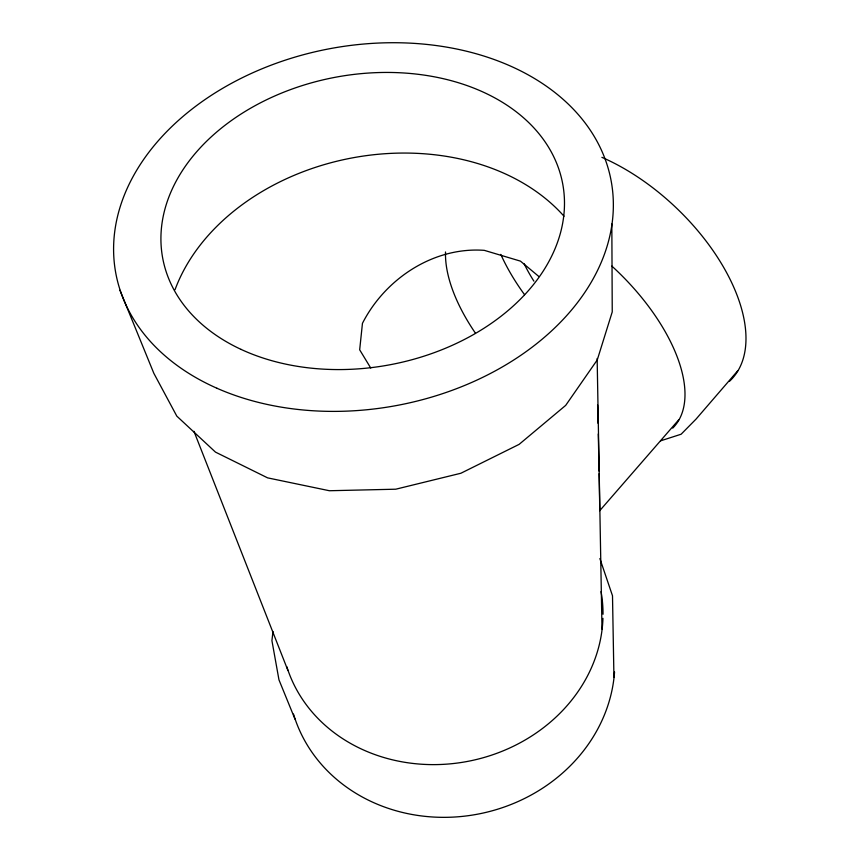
<?xml version="1.0" encoding="UTF-8"?>
<svg xmlns="http://www.w3.org/2000/svg" width="859" height="859" viewBox="0 0 859 859"><rect width="100%" height="100%" fill="white"/><g stroke="black" fill="none" stroke-linecap="round" stroke-linejoin="round"><path stroke-width="1.29" d="M272.99 631.472L271.927 640.653L278.971 679.856L295.024 719.187M737.784 370.712L696.112 419.031L681.112 434.235L660.56 440.85M599.593 509.344L599.797 510.611L678.921 419.589M538.861 276.512L520.447 261.125L484.283 250.345C433.451 246.651 385.1 278.831 362.455 323.317L359.674 349.806L370.744 368.039M119.938 290.235L153.847 373.321L176.814 416.132L215.469 452.102L267.6 477.862L329.405 490.736L395.763 489.201L460.896 473.245L519.126 444.361L565.684 405.384L597.263 359.932L612.242 311.903L611.833 223.995M193.951 431.304L287.937 670.492M599.872 558.575L612.499 595.77L613.938 677.354M597.617 404.986L598.047 423.315M598.283 433.967L599.099 471.065M599.142 473.653L599.797 510.611M597.145 358.461L601.998 629.121M475.231 332.884A149.445 74.389 43.6 0 1 445.52 251.977M611.876 266.107A149.445 74.389 43.6 0 1 672.715 428.126M524.548 294.669A158.303 85.943 43.6 0 1 500.797 254.393M601.891 157.347A158.303 85.943 43.6 0 1 724.255 268.405A158.303 85.943 43.6 0 1 729.516 381.267M533.89 281.14A126.413 68.516 43.6 0 1 524.13 263.756M601.032 591.615A161.782 142.089 -12.1 0 1 603.029 614.26M602.954 618.33A161.782 142.089 -12.1 0 1 461.047 762.524A161.782 142.089 -12.1 0 1 286.799 666.648M614.55 671.974A164.241 147.318 -12.6 0 1 467.414 815.803A164.241 147.318 -12.6 0 1 293.499 714.065M175.053 289.633A217.413 164.799 -10.8 0 1 351.728 158.002A217.413 164.799 -10.8 0 1 564.019 216.232M216.919 388.236A251.934 181.507 -10.6 0 0 612.016 224.006A251.934 181.507 -10.6 0 0 261.394 69.042A251.934 181.507 -10.6 0 0 216.919 388.236M240.982 349.355A203.422 146.32 -10.5 0 0 562.956 221.558A203.422 146.32 -10.5 0 0 284.254 91.999A203.422 146.32 -10.5 0 0 240.982 349.355"/></g></svg>
